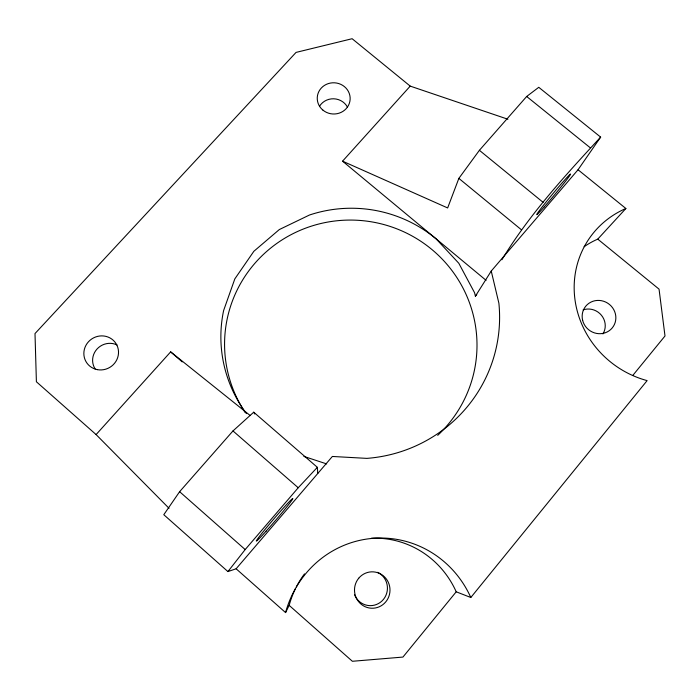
<?xml version="1.0" encoding="UTF-8"?>
<svg xmlns="http://www.w3.org/2000/svg" width="700" height="700" viewBox="0 0 700 700"><rect width="100%" height="100%" fill="white"/><g stroke="black" fill="none" stroke-linecap="round" stroke-linejoin="round"><path stroke-width="1.05" d="M246.4 413.595A131.031 129.133 8.4 0 1 223.615 310.555L234.832 278.88L253.855 251.291L279.317 229.556L309.479 215.014A131.031 129.133 8.4 0 1 435.986 238.744L458.798 263.252L474.591 292.775L475.387 296.188L491.242 271.049L578.043 169.75L600.644 137.112L538.764 87.308L526.671 96.478L479.404 150.308L458.859 178.386L447.65 207.952L342.562 161.175L410.217 86.118L507.911 119.236M317.756 473.506L317.354 467.329L253.724 412.195L232.977 430.938L179.62 491.689L163.791 514.71L227.92 571.576L236.119 568.785L285.574 612.587L289.161 605.36A92.164 89.285 88.9 0 1 295.391 588.788M600.644 137.112C565.066 175.604 529.13 214.725 501.891 259.77M227.92 571.576L245.184 549.561L298.226 487.751L317.354 467.329M371.385 538.23A92.164 89.285 88.9 0 1 456.216 591.798L470.811 597.503L647.124 380.616A94.64 89.442 37.3 0 1 574.849 298.664A94.64 89.442 37.3 0 1 625.879 208.504L578.043 169.75M456.216 591.798L402.938 657.072L352.38 661.281L289.161 605.36M632.747 375.498L665 335.983L659.05 289.144L597.756 239.129A85.706 81.506 38.1 0 0 584.115 246.715M475.387 296.188L476.761 294.578M236.119 568.785L332.36 456.461L366.879 458.377A144.716 142.135 8.4 0 0 498.881 303.196L491.242 271.049M169.032 508.305L96.101 434.578L170.66 351.873L250.233 415.564M597.756 239.129L625.879 208.504M303.887 456.409L326.664 463.916M526.671 96.478L590.1 147.648M410.217 86.118L352.126 38.719L296.056 52.404L35 333.567L36.4 381.771L96.101 434.578M479.404 150.308L543.139 202.361M458.859 178.386L521.255 229.652M342.562 161.175L486.089 280.35M170.66 351.873L182.219 361.891M232.977 430.938L298.226 487.751M179.62 491.689L245.184 549.561M253.724 412.195L254.695 413.998M245.026 412.291A126.254 124.574 8.4 0 1 275.59 244.309A126.254 124.574 8.4 0 1 447.414 264.88A126.254 124.574 8.4 0 1 437.71 435.356M95.165 368.97A16.87 16.249 -32 0 1 97.038 349.02A16.87 16.249 -32 0 1 117.058 344.96M319.48 106.339A15.89 15.103 3.8 0 1 333.672 98.788A15.89 15.103 3.8 0 1 347.463 107.152M583.109 309.881A16.502 15.811 37.5 0 1 601.431 315.254A16.502 15.811 37.5 0 1 602.919 333.944M377.668 572.303A17.517 17.08 88.5 0 1 382.121 600.845A17.517 17.08 88.5 0 1 354.559 594.79M296.345 586.889A92.164 89.285 88.9 0 1 304.483 573.895M285.574 612.587A102.428 99.067 88.4 0 1 372.986 538.344A102.428 99.067 88.4 0 1 470.811 597.503M582.654 320.39A17.124 16.371 37.1 0 0 610.724 329.516A17.124 16.371 37.1 0 0 603.645 301.262A17.124 16.371 37.1 0 0 582.654 320.39M358.733 578.209A18.218 17.754 88.2 0 0 369.049 607.95A18.218 17.754 88.2 0 0 388.973 583.957A18.218 17.754 88.2 0 0 358.733 578.209M97.388 369.652A17.526 16.853 -31.5 0 0 117.74 347.27A17.526 16.853 -31.5 0 0 88.436 341.81A17.526 16.853 -31.5 0 0 97.388 369.652M322.989 110.18A16.468 15.619 3.9 0 0 349.877 101.377A16.468 15.619 3.9 0 0 328.23 83.624A16.468 15.619 3.9 0 0 322.989 110.18M544.276 206.85A26.434 0.989 -50.2 0 0 570.526 174.3A26.434 0.989 -50.2 0 0 546.009 202.116A26.434 0.989 -50.2 0 0 544.276 206.85M266.105 531.16A27.93 1.111 -49.4 0 0 292.828 498.566A27.93 1.111 -49.4 0 0 264.95 529.541A27.93 1.111 -49.4 0 0 266.105 531.16"/></g></svg>
